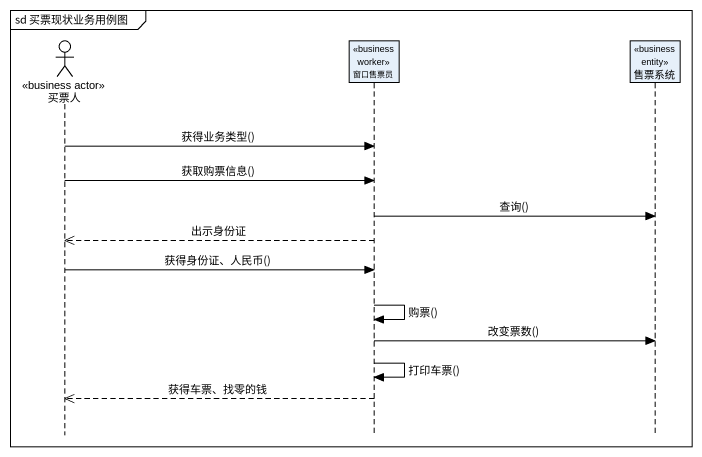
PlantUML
@startuml
mainframe sd 买票现状业务用例图
hide footbox
actor 买票人 <<business actor>>
participant 窗口售票员 <<business worker>>
participant 售票系统 <<business entity>>

买票人 -> 窗口售票员 : 获得业务类型()
买票人 -> 窗口售票员 : 获取购票信息()
窗口售票员 -> 售票系统 : 查询()
窗口售票员 -->> 买票人 : 出示身份证
买票人 -> 窗口售票员 : 获得身份证、人民币()
窗口售票员 -> 窗口售票员 : 购票()
窗口售票员 -> 售票系统 : 改变票数()
窗口售票员 -> 窗口售票员 : 打印车票()
窗口售票员 -->> 买票人 : 获得车票、找零的钱
@enduml
